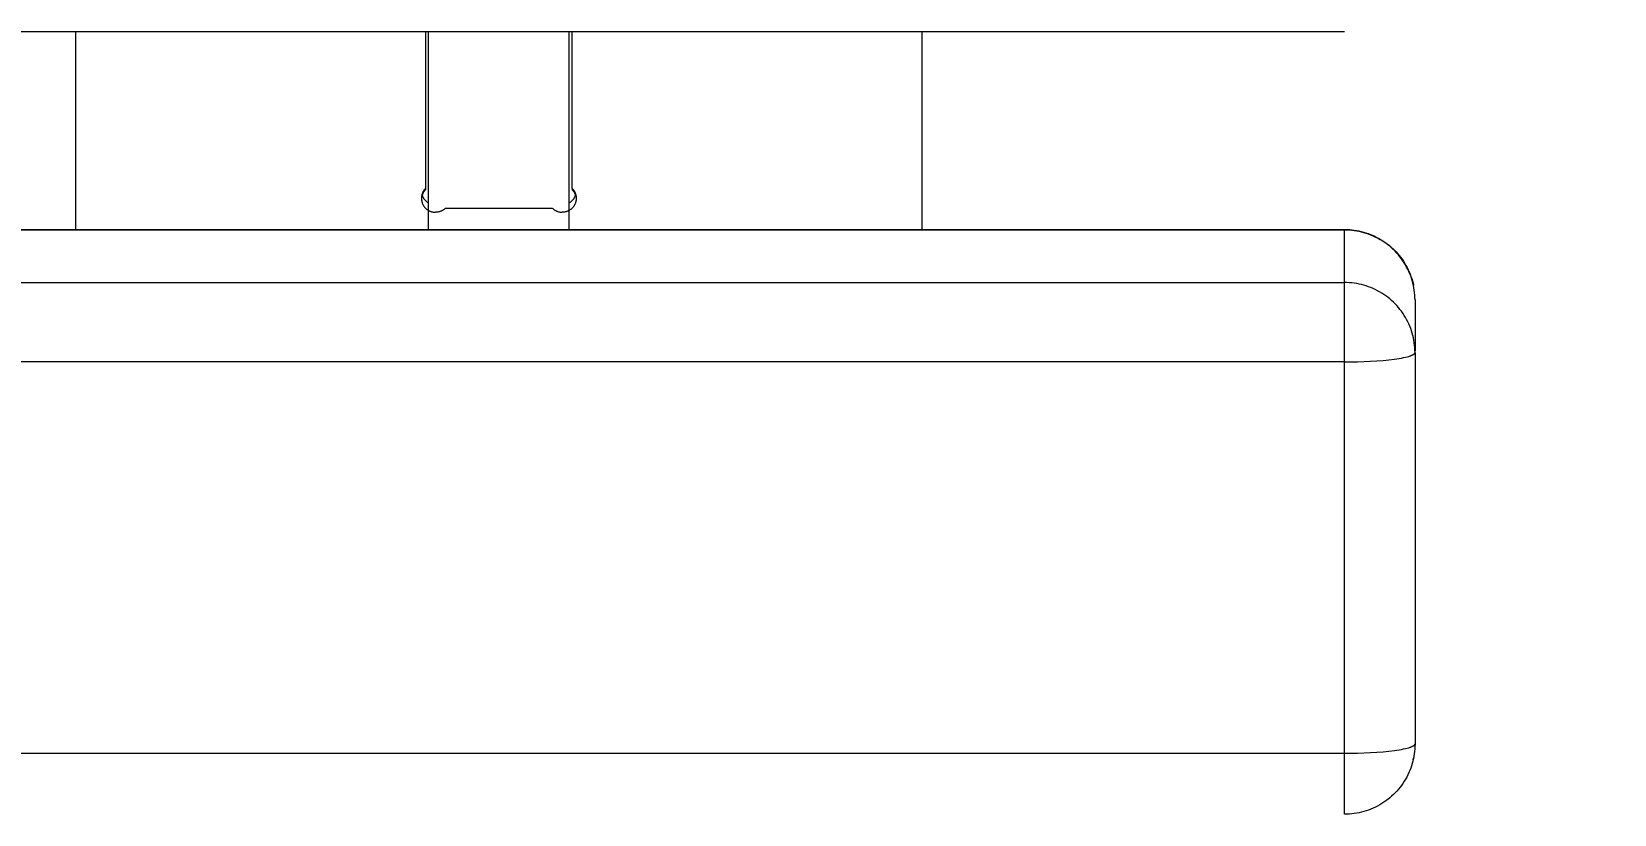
# Model space of a CAD drawing. Header units: inches. Extents: x -16 to 183, y -17 to 123.
# Drawn here: x 59.319 to 63.739, y 106.409 to 108.595 of the extents above; entities that cross this region are included whole.
import ezdxf

# ---------------------------------------------------------------- set-up
doc = ezdxf.new("R2010")
doc.units = ezdxf.units.IN
doc.layers.add('ZANO_R', color=7, linetype='Continuous', lineweight=0)
doc.layers.add('ZANO_W', color=1, linetype='Continuous', lineweight=0)
doc.styles.get("Standard").update_dxf_attribs({"font": 'arial.ttf'})
doc.dimstyles.new('amerykanie', dxfattribs={"dimtxt": 50, "dimasz": 50, "dimexe": 0.5, "dimexo": 0.5, "dimgap": 1, "dimtad": 1, "dimdec": 0, "dimzin": 0, "dimlunit": 5, "dimtxsty": 'Standard', "dimcen": 0.09, "dimclrd": 1, "dimclre": 1, "dimclrt": 1, "dimazin": 0, "dimtfac": 1, "dimtdec": 0, "dimtmove": 0, "dimatfit": 3, "dimfxl": 1, "dimtzin": 0, "dimarcsym": 1})

# ---------------------------------------------------------------- blocks, each defined once
blk = doc.blocks.new('*D373')
at = {"layer": 'ZANO_W', "color": 1, "lineweight": -2}
blk.add_line((174.3979, 108.1682), (174.5922, 109.6169), dxfattribs=at)
blk.add_arc((173.9769, 105.0308), 4.1273, 13.9165, 68.4416, dxfattribs=at)
at = {"layer": 'ZANO_W', "color": 1}
for points in [[(175.5355, 109.0306), (175.4515, 108.708), (174.5258, 109.1214)], [(177.8176, 106.0032), (178.1485, 106.0436), (178.1042, 105.0308)]]:
    blk.add_solid(points, dxfattribs=at)
at = {"layer": 'ZANO_W', "color": 1, "insert": (178.5982, 109.9651), "char_height": 1.625, "attachment_point": 5}
blk.add_mtext("82%%d21'", dxfattribs=at)

msp = doc.modelspace()

# ---------------------------------------------------------------- linework, layer by layer
at = {"layer": 'ZANO_R'}
for p, q in [((62.98564, 108.59452), (-7.48676, 108.59452)), ((59.44234, 108.04225), (59.44234, 108.59452)), ((60.41872, 108.59452), (60.41872, 108.15698)), ((60.42659, 108.04225), (60.42659, 108.59452)), ((60.82029, 108.04225), (60.82029, 108.59452)), ((60.82816, 108.15698), (60.82816, 108.59452)), ((61.80454, 108.59452), (61.80454, 108.04225)), ((60.40729, 108.13155), (60.40724, 108.1302)), ((60.40739, 108.13291), (60.40729, 108.13155)), ((60.40754, 108.13426), (60.40739, 108.13291)), ((60.40773, 108.1356), (60.40754, 108.13426)), ((60.40797, 108.13694), (60.40773, 108.1356)), ((60.40826, 108.13826), (60.40797, 108.13694)), ((60.40859, 108.13958), (60.40826, 108.13826)), ((60.40897, 108.14088), (60.40859, 108.13958)), ((60.40863, 108.13986), (60.409, 108.13861)), ((60.4094, 108.14217), (60.40897, 108.14088)), ((60.409, 108.13861), (60.40942, 108.13737)), ((60.40967, 108.13912), (60.40923, 108.13791)), ((60.40987, 108.14344), (60.4094, 108.14217)), ((60.40942, 108.13737), (60.40988, 108.13614)), ((60.41014, 108.14032), (60.40967, 108.13912)), ((60.41038, 108.1447), (60.40987, 108.14344)), ((60.40988, 108.13614), (60.41038, 108.13494)), ((60.41065, 108.1415), (60.41014, 108.14032)), ((60.41094, 108.14594), (60.41038, 108.1447)), ((60.41038, 108.13494), (60.41092, 108.13375)), ((60.41121, 108.14267), (60.41065, 108.1415)), ((60.41092, 108.13375), (60.4115, 108.13258)), ((60.41153, 108.14716), (60.41094, 108.14594)), ((60.4118, 108.14381), (60.41121, 108.14267)), ((60.4115, 108.13258), (60.41212, 108.13143)), ((60.41218, 108.14835), (60.41153, 108.14716)), ((60.41243, 108.14494), (60.4118, 108.14381)), ((60.41212, 108.13143), (60.41277, 108.1303)), ((60.41286, 108.14953), (60.41218, 108.14835)), ((60.41309, 108.14604), (60.41243, 108.14494)), ((60.41358, 108.15067), (60.41286, 108.14953)), ((60.41379, 108.14712), (60.41309, 108.14604)), ((60.41434, 108.1518), (60.41358, 108.15067)), ((60.41453, 108.14818), (60.41379, 108.14712)), ((60.41514, 108.15289), (60.41434, 108.1518)), ((60.4153, 108.14921), (60.41453, 108.14818)), ((60.41598, 108.15396), (60.41514, 108.15289)), ((60.41611, 108.15022), (60.4153, 108.14921)), ((60.41686, 108.155), (60.41598, 108.15396)), ((60.41694, 108.1512), (60.41611, 108.15022)), ((60.41777, 108.156), (60.41686, 108.155)), ((60.41781, 108.15215), (60.41694, 108.1512)), ((60.41872, 108.15698), (60.41777, 108.156)), ((60.41872, 108.15307), (60.41781, 108.15215)), ((60.41872, 108.15698), (60.41872, 108.15307)), ((60.82816, 108.15698), (60.82911, 108.156)), ((60.82816, 108.15698), (60.82816, 108.15307)), ((60.82816, 108.15307), (60.82906, 108.15215)), ((60.82906, 108.15215), (60.82993, 108.1512)), ((60.82911, 108.156), (60.83002, 108.155)), ((60.82993, 108.1512), (60.83077, 108.15022)), ((60.83002, 108.155), (60.8309, 108.15396)), ((60.83077, 108.15022), (60.83158, 108.14921)), ((60.8309, 108.15396), (60.83173, 108.15289)), ((60.83158, 108.14921), (60.83235, 108.14818)), ((60.83173, 108.15289), (60.83254, 108.1518)), ((60.83235, 108.14818), (60.83309, 108.14712)), ((60.83254, 108.1518), (60.8333, 108.15067)), ((60.83309, 108.14712), (60.83379, 108.14604)), ((60.8333, 108.15067), (60.83402, 108.14953)), ((60.83379, 108.14604), (60.83445, 108.14494)), ((60.83402, 108.14953), (60.8347, 108.14835)), ((60.83411, 108.1303), (60.83476, 108.13143)), ((60.83445, 108.14494), (60.83508, 108.14381)), ((60.8347, 108.14835), (60.83534, 108.14716)), ((60.83476, 108.13143), (60.83538, 108.13258)), ((60.83508, 108.14381), (60.83567, 108.14267)), ((60.83534, 108.14716), (60.83594, 108.14594)), ((60.83538, 108.13258), (60.83596, 108.13375)), ((60.83567, 108.14267), (60.83622, 108.1415)), ((60.83594, 108.14594), (60.8365, 108.1447)), ((60.83596, 108.13375), (60.8365, 108.13494)), ((60.83622, 108.1415), (60.83674, 108.14032)), ((60.8365, 108.1447), (60.83701, 108.14344)), ((60.8365, 108.13494), (60.837, 108.13614)), ((60.83674, 108.14032), (60.83721, 108.13912)), ((60.837, 108.13614), (60.83746, 108.13737)), ((60.83701, 108.14344), (60.83748, 108.14217)), ((60.83721, 108.13912), (60.83765, 108.13791)), ((60.83746, 108.13737), (60.83788, 108.13861)), ((60.83748, 108.14217), (60.83791, 108.14088)), ((60.83788, 108.13861), (60.83825, 108.13986)), ((60.83791, 108.14088), (60.83829, 108.13958)), ((60.83829, 108.13958), (60.83862, 108.13826)), ((60.83862, 108.13826), (60.83891, 108.13694)), ((60.83891, 108.13694), (60.83915, 108.1356)), ((60.83915, 108.1356), (60.83934, 108.13426)), ((60.83934, 108.13426), (60.83949, 108.13291)), ((60.83949, 108.13291), (60.83959, 108.13155)), ((60.83959, 108.13155), (60.83964, 108.1302)), ((60.40724, 108.1302), (60.40723, 108.12884)), ((60.40723, 108.12884), (60.40727, 108.12749)), ((60.40727, 108.12749), (60.40736, 108.12613)), ((60.40736, 108.12613), (60.40749, 108.12478)), ((60.40749, 108.12478), (60.40768, 108.12344)), ((60.40768, 108.12344), (60.4079, 108.1221)), ((60.4079, 108.1221), (60.40818, 108.12077)), ((60.40818, 108.12077), (60.4085, 108.11945)), ((60.4085, 108.11945), (60.40887, 108.11814)), ((60.40887, 108.11814), (60.40928, 108.11685)), ((60.40928, 108.11685), (60.40974, 108.11557)), ((60.40974, 108.11557), (60.41024, 108.11431)), ((60.41024, 108.11431), (60.41079, 108.11307)), ((60.41079, 108.11307), (60.41137, 108.11185)), ((60.41137, 108.11185), (60.412, 108.11064)), ((60.412, 108.11064), (60.41268, 108.10946)), ((60.41268, 108.10946), (60.41339, 108.10831)), ((60.41277, 108.1303), (60.41346, 108.12919)), ((60.41339, 108.10831), (60.41414, 108.10718)), ((60.41346, 108.12919), (60.41419, 108.12811)), ((60.41414, 108.10718), (60.41493, 108.10608)), ((60.41419, 108.12811), (60.41496, 108.12705)), ((60.41493, 108.10608), (60.41576, 108.105)), ((60.41496, 108.12705), (60.41576, 108.12602)), ((60.41576, 108.12602), (60.41659, 108.12501)), ((60.41576, 108.105), (60.41663, 108.10396)), ((60.41659, 108.12501), (60.41746, 108.12403)), ((60.41663, 108.10396), (60.41753, 108.10294)), ((60.41746, 108.12403), (60.41836, 108.12309)), ((60.41753, 108.10294), (60.41846, 108.10196)), ((60.41836, 108.12309), (60.41929, 108.12217)), ((60.41846, 108.10196), (60.41943, 108.10101)), ((60.41929, 108.12217), (60.42025, 108.12129)), ((60.41943, 108.10101), (60.42044, 108.1001)), ((60.42025, 108.12129), (60.42124, 108.12044)), ((60.42044, 108.1001), (60.42147, 108.09922)), ((60.42124, 108.12044), (60.42226, 108.11962)), ((60.42147, 108.09922), (60.42253, 108.09837)), ((60.42226, 108.11962), (60.42331, 108.11883)), ((60.42253, 108.09837), (60.42363, 108.09757)), ((60.42331, 108.11883), (60.42438, 108.11808)), ((60.42363, 108.09757), (60.42475, 108.0968)), ((60.42438, 108.11808), (60.42547, 108.11737)), ((60.42475, 108.0968), (60.42589, 108.09607)), ((60.42547, 108.11737), (60.42659, 108.1167)), ((60.42589, 108.09607), (60.42706, 108.09539)), ((60.42706, 108.09539), (60.42826, 108.09474)), ((60.42826, 108.09474), (60.42947, 108.09414)), ((60.42947, 108.09414), (60.43071, 108.09358)), ((60.43071, 108.09358), (60.43196, 108.09306)), ((60.43196, 108.09306), (60.43323, 108.09258)), ((60.43323, 108.09258), (60.43452, 108.09216)), ((60.43452, 108.09216), (60.43582, 108.09177)), ((60.43582, 108.09177), (60.43714, 108.09143)), ((60.43714, 108.09143), (60.43846, 108.09114)), ((60.43846, 108.09114), (60.4398, 108.09089)), ((60.4398, 108.09089), (60.44114, 108.09069)), ((60.44114, 108.09069), (60.44249, 108.09054)), ((60.44249, 108.09054), (60.44384, 108.09043)), ((60.44384, 108.09043), (60.4452, 108.09038)), ((60.4452, 108.09038), (60.44655, 108.09036)), ((60.4479, 108.09039), (60.44655, 108.09036)), ((60.44924, 108.09045), (60.4479, 108.09039)), ((60.45057, 108.09057), (60.44924, 108.09045)), ((60.45191, 108.09072), (60.45057, 108.09057)), ((60.45323, 108.09093), (60.45191, 108.09072)), ((60.45455, 108.09118), (60.45323, 108.09093)), ((60.45586, 108.09147), (60.45455, 108.09118)), ((60.45716, 108.09181), (60.45586, 108.09147)), ((60.45845, 108.09219), (60.45716, 108.09181)), ((60.45972, 108.09261), (60.45845, 108.09219)), ((60.46098, 108.09308), (60.45972, 108.09261)), ((60.46222, 108.09359), (60.46098, 108.09308)), ((60.46345, 108.09414), (60.46222, 108.09359)), ((60.46465, 108.09473), (60.46345, 108.09414)), ((60.46583, 108.09537), (60.46465, 108.09473)), ((60.46699, 108.09604), (60.46583, 108.09537)), ((60.46813, 108.09675), (60.46699, 108.09604)), ((60.46924, 108.0975), (60.46813, 108.09675)), ((60.47033, 108.09829), (60.46924, 108.0975)), ((60.47139, 108.09911), (60.47033, 108.09829)), ((60.47242, 108.09997), (60.47139, 108.09911)), ((60.47342, 108.10087), (60.47242, 108.09997)), ((60.47439, 108.10179), (60.47342, 108.10087)), ((60.47439, 108.10179), (60.77249, 108.10179)), ((60.77249, 108.10179), (60.77386, 108.1005)), ((60.77483, 108.09966), (60.77386, 108.1005)), ((60.77582, 108.09884), (60.77483, 108.09966)), ((60.77685, 108.09806), (60.77582, 108.09884)), ((60.77789, 108.09732), (60.77685, 108.09806)), ((60.77897, 108.09661), (60.77789, 108.09732)), ((60.78006, 108.09593), (60.77897, 108.09661)), ((60.78118, 108.09529), (60.78006, 108.09593)), ((60.78231, 108.09469), (60.78118, 108.09529)), ((60.78347, 108.09412), (60.78231, 108.09469)), ((60.78347, 108.09412), (60.78469, 108.09357)), ((60.78469, 108.09357), (60.78593, 108.09307)), ((60.78593, 108.09307), (60.78719, 108.0926)), ((60.78719, 108.0926), (60.78846, 108.09218)), ((60.78846, 108.09218), (60.78974, 108.0918)), ((60.78974, 108.0918), (60.79104, 108.09147)), ((60.79104, 108.09147), (60.79235, 108.09117)), ((60.79235, 108.09117), (60.79366, 108.09093)), ((60.79366, 108.09093), (60.79498, 108.09073)), ((60.79498, 108.09073), (60.79631, 108.09057)), ((60.79631, 108.09057), (60.79765, 108.09045)), ((60.79765, 108.09045), (60.79899, 108.09039)), ((60.79899, 108.09039), (60.80032, 108.09036)), ((60.80168, 108.09038), (60.80032, 108.09036)), ((60.80304, 108.09043), (60.80168, 108.09038)), ((60.80439, 108.09054), (60.80304, 108.09043)), ((60.80574, 108.09069), (60.80439, 108.09054)), ((60.80708, 108.09089), (60.80574, 108.09069)), ((60.80842, 108.09114), (60.80708, 108.09089)), ((60.80974, 108.09143), (60.80842, 108.09114)), ((60.81106, 108.09177), (60.80974, 108.09143)), ((60.81236, 108.09216), (60.81106, 108.09177)), ((60.81365, 108.09258), (60.81236, 108.09216)), ((60.81492, 108.09306), (60.81365, 108.09258)), ((60.81617, 108.09358), (60.81492, 108.09306)), ((60.81741, 108.09414), (60.81617, 108.09358)), ((60.81862, 108.09474), (60.81741, 108.09414)), ((60.81982, 108.09539), (60.81862, 108.09474)), ((60.82099, 108.09607), (60.81982, 108.09539)), ((60.82029, 108.1167), (60.82141, 108.11737)), ((60.82213, 108.0968), (60.82099, 108.09607)), ((60.82141, 108.11737), (60.8225, 108.11808)), ((60.82325, 108.09757), (60.82213, 108.0968)), ((60.8225, 108.11808), (60.82357, 108.11883)), ((60.82435, 108.09837), (60.82325, 108.09757)), ((60.82357, 108.11883), (60.82462, 108.11962)), ((60.82541, 108.09922), (60.82435, 108.09837)), ((60.82462, 108.11962), (60.82564, 108.12044)), ((60.82644, 108.1001), (60.82541, 108.09922)), ((60.82564, 108.12044), (60.82663, 108.12129)), ((60.82745, 108.10101), (60.82644, 108.1001)), ((60.82663, 108.12129), (60.82759, 108.12217)), ((60.82842, 108.10196), (60.82745, 108.10101)), ((60.82759, 108.12217), (60.82852, 108.12309)), ((60.82935, 108.10294), (60.82842, 108.10196)), ((60.82852, 108.12309), (60.82942, 108.12403)), ((60.83025, 108.10396), (60.82935, 108.10294)), ((60.82942, 108.12403), (60.83028, 108.12501)), ((60.83112, 108.105), (60.83025, 108.10396)), ((60.83028, 108.12501), (60.83112, 108.12602)), ((60.83112, 108.12602), (60.83192, 108.12705)), ((60.83195, 108.10608), (60.83112, 108.105)), ((60.83192, 108.12705), (60.83269, 108.12811)), ((60.83274, 108.10718), (60.83195, 108.10608)), ((60.83269, 108.12811), (60.83341, 108.12919)), ((60.83349, 108.10831), (60.83274, 108.10718)), ((60.83341, 108.12919), (60.83411, 108.1303)), ((60.8342, 108.10946), (60.83349, 108.10831)), ((60.83488, 108.11064), (60.8342, 108.10946)), ((60.83551, 108.11185), (60.83488, 108.11064)), ((60.83609, 108.11307), (60.83551, 108.11185)), ((60.83664, 108.11431), (60.83609, 108.11307)), ((60.83714, 108.11557), (60.83664, 108.11431)), ((60.8376, 108.11685), (60.83714, 108.11557)), ((60.83801, 108.11814), (60.8376, 108.11685)), ((60.83838, 108.11945), (60.83801, 108.11814)), ((60.8387, 108.12077), (60.83838, 108.11945)), ((60.83897, 108.1221), (60.8387, 108.12077)), ((60.8392, 108.12344), (60.83897, 108.1221)), ((60.83939, 108.12478), (60.8392, 108.12344)), ((60.83952, 108.12613), (60.83939, 108.12478)), ((60.83961, 108.12749), (60.83952, 108.12613)), ((60.83965, 108.12884), (60.83961, 108.12749)), ((60.83964, 108.1302), (60.83965, 108.12884)), ((-7.48676, 108.04225), (62.98564, 108.04225)), ((62.98564, 108.0405), (-7.48676, 108.0405)), ((62.98564, 108.04225), (62.99236, 108.04213)), ((62.98564, 108.0405), (62.98564, 108.04221)), ((62.99248, 108.04041), (62.98564, 108.0405)), ((62.98564, 107.8939), (62.98564, 108.0405)), ((62.99236, 108.04213), (62.99908, 108.04179)), ((62.99932, 108.04008), (62.99248, 108.04041)), ((62.99908, 108.04179), (63.00577, 108.04121)), ((63.00613, 108.03952), (62.99932, 108.04008)), ((63.00577, 108.04121), (63.01245, 108.04041)), ((63.01293, 108.03871), (63.00613, 108.03952)), ((63.01245, 108.04041), (63.01909, 108.03938)), ((63.01969, 108.03767), (63.01293, 108.03871)), ((63.01909, 108.03938), (63.02569, 108.03813)), ((63.02641, 108.0364), (63.01969, 108.03767)), ((63.02569, 108.03813), (63.03225, 108.03665)), ((63.03308, 108.03489), (63.02641, 108.0364)), ((63.03225, 108.03665), (63.03875, 108.03495)), ((63.03969, 108.03315), (63.03308, 108.03489)), ((63.03875, 108.03495), (63.04519, 108.03302)), ((63.04625, 108.03118), (63.03969, 108.03315)), ((63.04519, 108.03302), (63.05156, 108.03088)), ((63.05272, 108.02898), (63.04625, 108.03118)), ((63.05156, 108.03088), (63.05786, 108.02852)), ((63.05912, 108.02655), (63.05272, 108.02898)), ((63.05786, 108.02852), (63.06407, 108.02595)), ((63.06543, 108.02391), (63.05912, 108.02655)), ((63.06407, 108.02595), (63.07019, 108.02317)), ((63.07164, 108.02105), (63.06543, 108.02391)), ((63.07019, 108.02317), (63.07621, 108.02018)), ((63.07775, 108.01797), (63.07164, 108.02105)), ((63.07621, 108.02018), (63.08212, 108.01698)), ((63.08375, 108.01468), (63.07775, 108.01797)), ((63.08212, 108.01698), (63.08792, 108.01359)), ((63.08963, 108.01118), (63.08375, 108.01468)), ((63.08792, 108.01359), (63.09361, 108.01)), ((63.09538, 108.00748), (63.08963, 108.01118)), ((63.09361, 108.01), (63.09916, 108.00622)), ((63.101, 108.00358), (63.09538, 108.00748)), ((63.09916, 108.00622), (63.10459, 108.00225)), ((63.10648, 107.99949), (63.101, 108.00358)), ((63.10459, 108.00225), (63.10987, 107.9981)), ((63.11182, 107.99521), (63.10648, 107.99949)), ((63.10987, 107.9981), (63.11501, 107.99376)), ((63.117, 107.99074), (63.11182, 107.99521)), ((63.11501, 107.99376), (63.12, 107.98926)), ((63.12202, 107.9861), (63.117, 107.99074)), ((63.12, 107.98926), (63.12484, 107.98459)), ((63.12688, 107.98129), (63.12202, 107.9861)), ((63.12484, 107.98459), (63.12951, 107.97976)), ((63.13157, 107.9763), (63.12688, 107.98129)), ((63.12951, 107.97976), (63.13401, 107.97477)), ((63.13608, 107.97116), (63.13157, 107.9763)), ((63.13401, 107.97477), (63.13834, 107.96963)), ((63.14041, 107.96586), (63.13608, 107.97116)), ((63.13834, 107.96963), (63.14249, 107.96434)), ((63.14455, 107.96042), (63.14041, 107.96586)), ((63.14249, 107.96434), (63.14646, 107.95892)), ((63.1485, 107.95483), (63.14455, 107.96042)), ((63.14646, 107.95892), (63.15024, 107.95336)), ((63.15225, 107.94911), (63.1485, 107.95483)), ((63.15024, 107.95336), (63.15383, 107.94768)), ((63.1558, 107.94327), (63.15225, 107.94911)), ((63.15383, 107.94768), (63.15723, 107.94188)), ((63.15914, 107.9373), (63.1558, 107.94327)), ((63.15723, 107.94188), (63.16042, 107.93596)), ((63.16227, 107.93122), (63.15914, 107.9373)), ((63.16042, 107.93596), (63.16341, 107.92994)), ((63.16519, 107.92503), (63.16227, 107.93122)), ((63.16341, 107.92994), (63.1662, 107.92382)), ((63.16789, 107.91875), (63.16519, 107.92503)), ((63.1662, 107.92382), (63.16877, 107.91761)), ((63.17037, 107.91237), (63.16789, 107.91875)), ((63.16877, 107.91761), (63.17113, 107.91132)), ((63.17263, 107.90591), (63.17037, 107.91237)), ((63.17113, 107.91132), (63.17327, 107.90495)), ((-7.48676, 107.8939), (62.98564, 107.8939)), ((62.99248, 107.89381), (62.98564, 107.8939)), ((62.98564, 107.67262), (62.98564, 107.8939)), ((62.99932, 107.89349), (62.99248, 107.89381)), ((63.00613, 107.89292), (62.99932, 107.89349)), ((63.01293, 107.89212), (63.00613, 107.89292)), ((63.01969, 107.89108), (63.01293, 107.89212)), ((63.02641, 107.8898), (63.01969, 107.89108)), ((63.03308, 107.88829), (63.02641, 107.8898)), ((63.03969, 107.88655), (63.03308, 107.88829)), ((63.04625, 107.88458), (63.03969, 107.88655)), ((63.05272, 107.88238), (63.04625, 107.88458)), ((63.05912, 107.87996), (63.05272, 107.88238)), ((63.06543, 107.87732), (63.05912, 107.87996)), ((63.07164, 107.87445), (63.06543, 107.87732)), ((63.07775, 107.87137), (63.07164, 107.87445)), ((63.08375, 107.86808), (63.07775, 107.87137)), ((63.08963, 107.86459), (63.08375, 107.86808)), ((63.17466, 107.89938), (63.17263, 107.90591)), ((63.17327, 107.90495), (63.17519, 107.89851)), ((63.17646, 107.89278), (63.17466, 107.89938)), ((63.17519, 107.89851), (63.1769, 107.892)), ((63.17803, 107.88612), (63.17646, 107.89278)), ((63.1769, 107.892), (63.17838, 107.88545)), ((63.17936, 107.87941), (63.17803, 107.88612)), ((63.18046, 107.87266), (63.17936, 107.87941)), ((63.18133, 107.86588), (63.18046, 107.87266)), ((63.18195, 107.85906), (63.18133, 107.86588)), ((63.09538, 107.86089), (63.08963, 107.86459)), ((63.101, 107.85699), (63.09538, 107.86089)), ((63.10648, 107.8529), (63.101, 107.85699)), ((63.11182, 107.84861), (63.10648, 107.8529)), ((63.117, 107.84415), (63.11182, 107.84861)), ((63.12202, 107.83951), (63.117, 107.84415)), ((63.12688, 107.83469), (63.12202, 107.83951)), ((63.13157, 107.82971), (63.12688, 107.83469)), ((63.13608, 107.82457), (63.13157, 107.82971)), ((63.14041, 107.81927), (63.13608, 107.82457)), ((63.18234, 107.85223), (63.18195, 107.85906)), ((63.18249, 107.8454), (63.18234, 107.85223)), ((63.18249, 107.8454), (63.18249, 107.70313)), ((63.14455, 107.81383), (63.14041, 107.81927)), ((63.1485, 107.80824), (63.14455, 107.81383)), ((63.15225, 107.80252), (63.1485, 107.80824)), ((63.1558, 107.79667), (63.15225, 107.80252)), ((63.15914, 107.7907), (63.1558, 107.79667)), ((63.16227, 107.78462), (63.15914, 107.7907)), ((63.16519, 107.77844), (63.16227, 107.78462)), ((63.16789, 107.77215), (63.16519, 107.77844)), ((63.17037, 107.76578), (63.16789, 107.77215)), ((63.17263, 107.75932), (63.17037, 107.76578)), ((63.17466, 107.75279), (63.17263, 107.75932)), ((63.17646, 107.74619), (63.17466, 107.75279)), ((63.17803, 107.73953), (63.17646, 107.74619)), ((63.17936, 107.73282), (63.17803, 107.73953)), ((63.16681, 107.68856), (63.16867, 107.68917)), ((63.16867, 107.68917), (63.17041, 107.68977)), ((63.17041, 107.68977), (63.17203, 107.69038)), ((63.17203, 107.69038), (63.17352, 107.69099)), ((63.17352, 107.69099), (63.17489, 107.6916)), ((63.17489, 107.6916), (63.17554, 107.6919)), ((63.17554, 107.6919), (63.17615, 107.69221)), ((63.17615, 107.69221), (63.17673, 107.69251)), ((63.17673, 107.69251), (63.17728, 107.69282)), ((63.17728, 107.69282), (63.17781, 107.69313)), ((63.17781, 107.69313), (63.1783, 107.69343)), ((63.1783, 107.69343), (63.17877, 107.69373)), ((63.17877, 107.69373), (63.17921, 107.69404)), ((63.17921, 107.69404), (63.17962, 107.69434)), ((63.18046, 107.72607), (63.17936, 107.73282)), ((63.17962, 107.69434), (63.17981, 107.69449)), ((63.17981, 107.69449), (63.18, 107.69465)), ((63.18, 107.69465), (63.18018, 107.6948)), ((63.18018, 107.6948), (63.18035, 107.69495)), ((63.18035, 107.69495), (63.18051, 107.6951)), ((63.18133, 107.71928), (63.18046, 107.72607)), ((63.18051, 107.6951), (63.18067, 107.69525)), ((63.18067, 107.69525), (63.18082, 107.6954)), ((63.18082, 107.6954), (63.18097, 107.69555)), ((63.18097, 107.69555), (63.18111, 107.6957)), ((63.18111, 107.6957), (63.18124, 107.69585)), ((63.18124, 107.69585), (63.18136, 107.696)), ((63.18195, 107.71247), (63.18133, 107.71928)), ((63.18136, 107.696), (63.18148, 107.69615)), ((63.18148, 107.69615), (63.18159, 107.6963)), ((63.18159, 107.6963), (63.1817, 107.69645)), ((63.1817, 107.69645), (63.18179, 107.6966)), ((63.18179, 107.6966), (63.18189, 107.69675)), ((63.18189, 107.69675), (63.18197, 107.6969)), ((63.18234, 107.70564), (63.18195, 107.71247)), ((63.18197, 107.6969), (63.18205, 107.69704)), ((63.18205, 107.69704), (63.18212, 107.69719)), ((63.18212, 107.69719), (63.18219, 107.69734)), ((63.18219, 107.69734), (63.18224, 107.69749)), ((63.18224, 107.69749), (63.1823, 107.69763)), ((63.1823, 107.69763), (63.18234, 107.69778)), ((63.18249, 107.6988), (63.18234, 107.70564)), ((63.18234, 107.69778), (63.18238, 107.69793)), ((63.18238, 107.69793), (63.18242, 107.69807)), ((63.18242, 107.69807), (63.18244, 107.69822)), ((63.18244, 107.69822), (63.18247, 107.69837)), ((63.18247, 107.69837), (63.18248, 107.69851)), ((63.18248, 107.69851), (63.18249, 107.69866)), ((63.18249, 107.69866), (63.18249, 107.6988)), ((63.18249, 107.69822), (63.18249, 106.60623)), ((62.98564, 107.67262), (-7.48676, 107.67262)), ((62.98564, 107.67262), (63.02146, 107.67306)), ((62.98564, 106.58005), (62.98564, 107.67262)), ((63.02146, 107.67306), (63.0581, 107.67446)), ((63.0581, 107.67446), (63.09336, 107.67689)), ((63.09336, 107.67689), (63.10972, 107.67848)), ((63.10972, 107.67848), (63.12484, 107.68029)), ((63.12484, 107.68029), (63.13847, 107.6823)), ((63.13847, 107.6823), (63.14466, 107.68337)), ((63.14466, 107.68337), (63.15041, 107.68448)), ((63.15041, 107.68448), (63.15569, 107.68561)), ((63.15569, 107.68561), (63.1605, 107.68678)), ((63.1605, 107.68678), (63.16483, 107.68796)), ((63.16483, 107.68796), (63.16681, 107.68856)), ((63.0581, 106.58189), (63.09336, 106.58432)), ((63.09336, 106.58432), (63.10972, 106.58591)), ((63.10972, 106.58591), (63.12484, 106.58772)), ((63.12484, 106.58772), (63.13847, 106.58973)), ((63.13847, 106.58973), (63.14466, 106.5908)), ((63.14466, 106.5908), (63.15041, 106.59191)), ((63.15041, 106.59191), (63.15569, 106.59304)), ((63.15569, 106.59304), (63.1605, 106.59421)), ((63.1605, 106.59421), (63.16483, 106.59539)), ((63.16483, 106.59539), (63.16681, 106.59599)), ((63.16681, 106.59599), (63.16867, 106.5966)), ((63.16867, 106.5966), (63.17041, 106.5972)), ((63.17041, 106.5972), (63.17203, 106.59781)), ((63.17203, 106.59781), (63.17352, 106.59842)), ((63.17352, 106.59842), (63.17489, 106.59903)), ((63.17489, 106.59903), (63.17554, 106.59933)), ((63.17554, 106.59933), (63.17615, 106.59964)), ((63.17615, 106.59964), (63.17673, 106.59994)), ((63.17673, 106.59994), (63.17728, 106.60025)), ((63.17728, 106.60025), (63.17781, 106.60055)), ((63.17781, 106.60055), (63.1783, 106.60086)), ((63.1783, 106.60086), (63.17877, 106.60116)), ((63.17877, 106.60116), (63.17921, 106.60147)), ((63.17921, 106.60147), (63.17962, 106.60177)), ((63.17962, 106.60177), (63.17981, 106.60192)), ((63.17981, 106.60192), (63.18, 106.60207)), ((63.18, 106.60207), (63.18018, 106.60223)), ((63.18018, 106.60223), (63.18035, 106.60238)), ((63.18035, 106.60238), (63.18051, 106.60253)), ((63.18136, 106.58512), (63.1805, 106.57831)), ((63.18051, 106.60253), (63.18067, 106.60268)), ((63.18067, 106.60268), (63.18082, 106.60283)), ((63.18082, 106.60283), (63.18097, 106.60298)), ((63.18097, 106.60298), (63.18111, 106.60313)), ((63.18111, 106.60313), (63.18124, 106.60328)), ((63.18124, 106.60328), (63.18136, 106.60343)), ((63.18136, 106.60343), (63.18148, 106.60358)), ((63.18197, 106.59195), (63.18136, 106.58512)), ((63.18148, 106.60358), (63.18159, 106.60373)), ((63.18159, 106.60373), (63.1817, 106.60388)), ((63.1817, 106.60388), (63.18179, 106.60403)), ((63.18179, 106.60403), (63.18189, 106.60418)), ((63.18189, 106.60418), (63.18197, 106.60433)), ((63.18197, 106.60433), (63.18205, 106.60447)), ((63.18235, 106.59879), (63.18197, 106.59195)), ((63.18205, 106.60447), (63.18212, 106.60462)), ((63.18212, 106.60462), (63.18219, 106.60477)), ((63.18219, 106.60477), (63.18224, 106.60492)), ((63.18224, 106.60492), (63.1823, 106.60506)), ((63.1823, 106.60506), (63.18234, 106.60521)), ((63.18234, 106.60521), (63.18238, 106.60536)), ((63.18249, 106.60565), (63.18235, 106.59879)), ((63.18238, 106.60536), (63.18242, 106.6055)), ((63.18242, 106.6055), (63.18244, 106.60565)), ((63.18244, 106.60565), (63.18247, 106.6058)), ((63.18247, 106.6058), (63.18248, 106.60594)), ((63.18248, 106.60594), (63.18249, 106.60609)), ((63.18249, 106.60609), (63.18249, 106.60623)), ((-7.48676, 106.58005), (62.98564, 106.58005)), ((62.98564, 106.58005), (63.02146, 106.58049)), ((62.98564, 106.40949), (62.98564, 106.58005)), ((63.02146, 106.58049), (63.0581, 106.58189)), ((63.17271, 106.54496), (63.17047, 106.53848)), ((63.17474, 106.55151), (63.17271, 106.54496)), ((63.17653, 106.55813), (63.17474, 106.55151)), ((63.17809, 106.56481), (63.17653, 106.55813)), ((63.17728, 106.56165), (63.1783, 106.56619)), ((63.17941, 106.57154), (63.17809, 106.56481)), ((63.1805, 106.57831), (63.17941, 106.57154)), ((63.14864, 106.49585), (63.14469, 106.49024)), ((63.15238, 106.5016), (63.14864, 106.49585)), ((63.15593, 106.50747), (63.15238, 106.5016)), ((63.15926, 106.51346), (63.15593, 106.50747)), ((63.16239, 106.51957), (63.15926, 106.51346)), ((63.1653, 106.52578), (63.16239, 106.51957)), ((63.16799, 106.53208), (63.1653, 106.52578)), ((63.17047, 106.53848), (63.16799, 106.53208)), ((63.11198, 106.45527), (63.10664, 106.45096)), ((63.11716, 106.45976), (63.11198, 106.45527)), ((63.12218, 106.46443), (63.11716, 106.45976)), ((63.12704, 106.46927), (63.12218, 106.46443)), ((63.13172, 106.47428), (63.12704, 106.46927)), ((63.13623, 106.47945), (63.13172, 106.47428)), ((63.14056, 106.48477), (63.13623, 106.47945)), ((63.14469, 106.49024), (63.14056, 106.48477)), ((62.9925, 106.4095), (62.98564, 106.40938)), ((62.98564, 106.40949), (62.98564, 106.40942)), ((62.99935, 106.40986), (62.9925, 106.4095)), ((63.00618, 106.41045), (62.99935, 106.40986)), ((63.01299, 106.41129), (63.00618, 106.41045)), ((63.01976, 106.41236), (63.01299, 106.41129)), ((63.0265, 106.41367), (63.01976, 106.41236)), ((63.03318, 106.41521), (63.0265, 106.41367)), ((63.0398, 106.41698), (63.03318, 106.41521)), ((63.04636, 106.41898), (63.0398, 106.41698)), ((63.05285, 106.42121), (63.04636, 106.41898)), ((63.05925, 106.42366), (63.05285, 106.42121)), ((63.06557, 106.42634), (63.05925, 106.42366)), ((63.07179, 106.42923), (63.06557, 106.42634)), ((63.0779, 106.43234), (63.07179, 106.42923)), ((63.0839, 106.43566), (63.0779, 106.43234)), ((63.08978, 106.43918), (63.0839, 106.43566)), ((63.09554, 106.44291), (63.08978, 106.43918)), ((63.10116, 106.44684), (63.09554, 106.44291)), ((63.10664, 106.45096), (63.10116, 106.44684))]:
    msp.add_line(p, q, dxfattribs=at)

# ---------------------------------------------------------------- dimensions: what is measured, and where the dimension line sits
at = {"layer": 'ZANO_W'}
dim = msp.add_angular_dim_2l(base=(177.6394, 106.93351), line1=((174.33137, 107.67262), (174.18478, 106.58005)), line2=((19.10502, 105.03078), (183.20953, 105.03078)), dimstyle='amerykanie', override={"dimtxt": 1.625, "dimasz": 1, "dimgap": 0.5, "dimdec": 4, "dimaunit": 1, "dimadec": 1, "dimtdec": 4, "dimtmove": 1, "dimfrac": 2}, dxfattribs=at)
dim.commit()
dim.dimension.update_dxf_attribs({"geometry": '*D373', "text_midpoint": (178.5982, 109.96509), "dimtype": 162})

doc.saveas('drawing.dxf')
